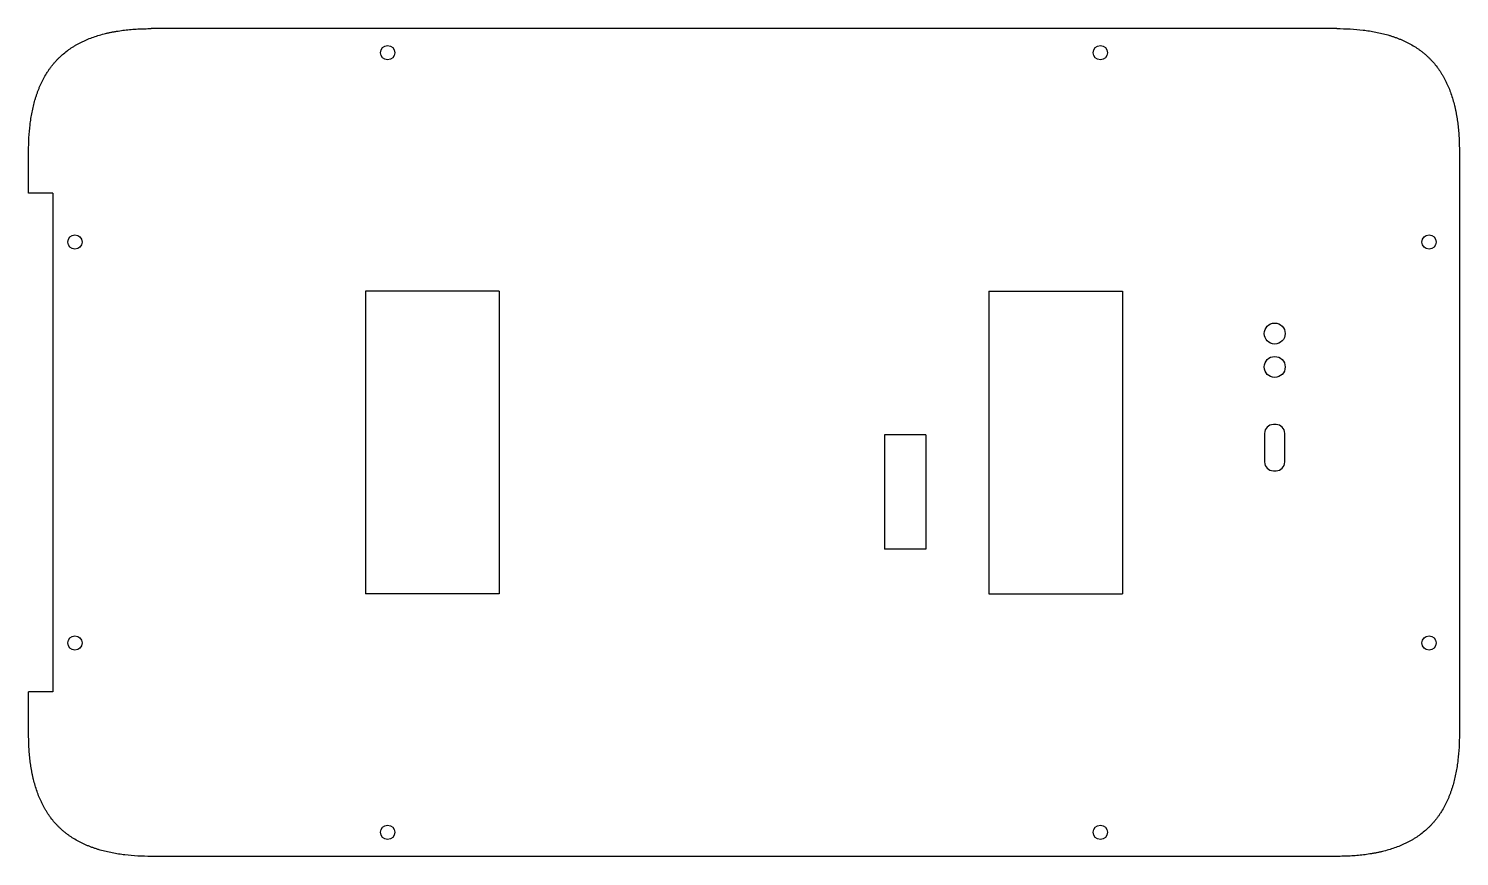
# Model space of a CAD drawing. Extents: x -136 to 186, y -93 to 93.
import ezdxf

# ---------------------------------------------------------------- set-up
doc = ezdxf.new("R2010")
doc.units = 0
doc.header["$MEASUREMENT"] = 0
doc.layers.add('VISIBLE', color=7, linetype='CONTINUOUS')

msp = doc.modelspace()

# ---------------------------------------------------------------- linework, layer by layer
at = {"layer": 'VISIBLE'}
for p, q in [((158.11, 92.9, 22.07), (-108.11, 92.9, 22.07)), ((-135.6, 56, 22.07), (-135.6, 65.41, 22.07)), ((185.6, 65.41, 22.07), (185.6, -65.41, 22.07)), ((-130.16, 56, 22.07), (-135.6, 56, 22.07)), ((-130.16, 56, 22.07), (-130.16, -56, 22.07)), ((-30, 34, 22.07), (-60, 34, 22.07)), ((-60, 34, 22.07), (-60, -34, 22.07)), ((-30, 34, 22.07), (-30, -34, 22.07)), ((80, 34, 22.07), (80, -34, 22.07)), ((80, 34, 22.07), (110, 34, 22.07)), ((110, 34, 22.07), (110, -34, 22.07)), ((144.44, 4.01, 22.07), (143.84, 4.01, 22.07)), ((65.81, 1.72, 22.07), (56.51, 1.72, 22.07)), ((56.51, 1.72, 22.07), (56.51, -23.93, 22.07)), ((65.81, 1.72, 22.07), (65.81, -23.93, 22.07)), ((141.87, 2.04, 22.07), (141.87, -4.36, 22.07)), ((146.41, -4.36, 22.07), (146.41, 2.04, 22.07)), ((143.84, -6.33, 22.07), (144.44, -6.33, 22.07)), ((65.81, -23.93, 22.07), (56.51, -23.93, 22.07)), ((-30, -34, 22.07), (-60, -34, 22.07)), ((80, -34, 22.07), (110, -34, 22.07)), ((-130.16, -56, 22.07), (-135.6, -56, 22.07)), ((-135.6, -65.41, 22.07), (-135.6, -56, 22.07)), ((158.11, -92.9, 22.07), (-108.11, -92.9, 22.07))]:
    msp.add_line(p, q, dxfattribs=at)
for centre, radius in [((-55, 87.5, 22.07), 1.6), ((105, 87.5, 22.07), 1.6), ((-125.2, 45, 22.07), 1.6), ((178.8, 45, 22.07), 1.6), ((144.14, 24.45, 22.07), 2.35), ((144.14, 16.96, 22.07), 2.35), ((-125.2, -45, 22.07), 1.6), ((178.8, -45, 22.07), 1.6), ((-55, -87.5, 22.07), 1.6), ((105, -87.5, 22.07), 1.6)]:
    msp.add_circle(centre, radius, dxfattribs=at)
for centre, start, end in [((143.84, 2.04, 22.07), 90, 180), ((144.44, 2.04, 22.07), 360, 90), ((143.84, -4.36, 22.07), 180, 270), ((144.44, -4.36, 22.07), 270, 360)]:
    msp.add_arc(centre, 1.97, start, end, dxfattribs=at)
for points in [[(-135.6, 65.41, 22.07), (-135.6, 66.42, 22.07), (-135.55, 68.4, 22.07), (-135.35, 70.82, 22.07), (-135.09, 72.72, 22.07), (-134.84, 74.13, 22.07), (-134.54, 75.51, 22.07), (-134.25, 76.64, 22.07), (-133.98, 77.53, 22.07), (-133.76, 78.19, 22.07), (-133.56, 78.73, 22.07), (-133.4, 79.17, 22.07), (-133.27, 79.49, 22.07), (-133.14, 79.81, 22.07), (-132.96, 80.23, 22.07), (-132.72, 80.75, 22.07), (-132.42, 81.35, 22.07), (-132, 82.14, 22.07), (-131.54, 82.91, 22.07), (-131.06, 83.64, 22.07), (-130.67, 84.18, 22.07), (-130.33, 84.61, 22.07), (-130.06, 84.96, 22.07), (-129.84, 85.21, 22.07), (-129.62, 85.46, 22.07), (-129.33, 85.78, 22.07), (-128.95, 86.18, 22.07), (-128.48, 86.63, 22.07), (-127.83, 87.22, 22.07), (-127.16, 87.76, 22.07), (-126.45, 88.28, 22.07), (-125.9, 88.65, 22.07), (-125.43, 88.95, 22.07), (-125.04, 89.18, 22.07), (-124.75, 89.34, 22.07), (-124.45, 89.51, 22.07), (-124.05, 89.72, 22.07), (-123.55, 89.97, 22.07), (-122.93, 90.26, 22.07), (-122.1, 90.62, 22.07), (-121.02, 91.02, 22.07), (-119.7, 91.45, 22.07), (-118.56, 91.75, 22.07), (-117.63, 91.97, 22.07), (-117.05, 92.09, 22.07), (-116.57, 92.18, 22.07), (-116.1, 92.27, 22.07), (-115.5, 92.37, 22.07), (-114.78, 92.48, 22.07), (-113.81, 92.6, 22.07), (-112.59, 92.73, 22.07), (-111.11, 92.83, 22.07), (-109.62, 92.89, 22.07), (-108.62, 92.9, 22.07), (-108.11, 92.9, 22.07)], [(158.11, 92.9, 22.07), (159.12, 92.9, 22.07), (161.1, 92.85, 22.07), (163.52, 92.65, 22.07), (165.42, 92.39, 22.07), (166.83, 92.14, 22.07), (168.21, 91.84, 22.07), (169.34, 91.55, 22.07), (170.23, 91.28, 22.07), (170.89, 91.06, 22.07), (171.43, 90.86, 22.07), (171.87, 90.7, 22.07), (172.19, 90.57, 22.07), (172.51, 90.44, 22.07), (172.93, 90.26, 22.07), (173.45, 90.02, 22.07), (174.05, 89.72, 22.07), (174.84, 89.3, 22.07), (175.61, 88.84, 22.07), (176.34, 88.36, 22.07), (176.88, 87.97, 22.07), (177.31, 87.63, 22.07), (177.66, 87.36, 22.07), (177.91, 87.14, 22.07), (178.16, 86.92, 22.07), (178.48, 86.63, 22.07), (178.88, 86.25, 22.07), (179.33, 85.78, 22.07), (179.92, 85.13, 22.07), (180.46, 84.46, 22.07), (180.98, 83.75, 22.07), (181.35, 83.2, 22.07), (181.65, 82.73, 22.07), (181.88, 82.34, 22.07), (182.04, 82.05, 22.07), (182.21, 81.75, 22.07), (182.42, 81.35, 22.07), (182.67, 80.85, 22.07), (182.96, 80.23, 22.07), (183.32, 79.4, 22.07), (183.72, 78.32, 22.07), (184.15, 77, 22.07), (184.45, 75.86, 22.07), (184.67, 74.93, 22.07), (184.79, 74.35, 22.07), (184.88, 73.87, 22.07), (184.97, 73.4, 22.07), (185.07, 72.8, 22.07), (185.18, 72.08, 22.07), (185.3, 71.11, 22.07), (185.43, 69.89, 22.07), (185.53, 68.41, 22.07), (185.59, 66.92, 22.07), (185.6, 65.92, 22.07), (185.6, 65.41, 22.07)], [(-108.11, -92.9, 22.07), (-109.12, -92.9, 22.07), (-111.1, -92.85, 22.07), (-113.52, -92.65, 22.07), (-115.42, -92.39, 22.07), (-116.83, -92.14, 22.07), (-118.21, -91.84, 22.07), (-119.34, -91.55, 22.07), (-120.23, -91.28, 22.07), (-120.89, -91.06, 22.07), (-121.43, -90.86, 22.07), (-121.87, -90.7, 22.07), (-122.19, -90.57, 22.07), (-122.51, -90.44, 22.07), (-122.93, -90.26, 22.07), (-123.45, -90.02, 22.07), (-124.05, -89.72, 22.07), (-124.84, -89.3, 22.07), (-125.61, -88.84, 22.07), (-126.34, -88.36, 22.07), (-126.88, -87.97, 22.07), (-127.31, -87.63, 22.07), (-127.66, -87.36, 22.07), (-127.91, -87.14, 22.07), (-128.16, -86.92, 22.07), (-128.48, -86.63, 22.07), (-128.88, -86.25, 22.07), (-129.33, -85.78, 22.07), (-129.92, -85.13, 22.07), (-130.46, -84.46, 22.07), (-130.98, -83.75, 22.07), (-131.35, -83.2, 22.07), (-131.65, -82.73, 22.07), (-131.88, -82.34, 22.07), (-132.04, -82.05, 22.07), (-132.21, -81.75, 22.07), (-132.42, -81.35, 22.07), (-132.67, -80.85, 22.07), (-132.96, -80.23, 22.07), (-133.32, -79.4, 22.07), (-133.72, -78.32, 22.07), (-134.15, -77, 22.07), (-134.45, -75.86, 22.07), (-134.67, -74.93, 22.07), (-134.79, -74.35, 22.07), (-134.88, -73.87, 22.07), (-134.97, -73.4, 22.07), (-135.07, -72.8, 22.07), (-135.18, -72.08, 22.07), (-135.3, -71.11, 22.07), (-135.43, -69.89, 22.07), (-135.53, -68.41, 22.07), (-135.59, -66.92, 22.07), (-135.6, -65.92, 22.07), (-135.6, -65.41, 22.07)], [(185.6, -65.41, 22.07), (185.6, -66.42, 22.07), (185.55, -68.4, 22.07), (185.35, -70.82, 22.07), (185.09, -72.72, 22.07), (184.84, -74.13, 22.07), (184.54, -75.51, 22.07), (184.25, -76.64, 22.07), (183.98, -77.53, 22.07), (183.76, -78.19, 22.07), (183.56, -78.73, 22.07), (183.4, -79.17, 22.07), (183.27, -79.49, 22.07), (183.14, -79.81, 22.07), (182.96, -80.23, 22.07), (182.72, -80.75, 22.07), (182.42, -81.35, 22.07), (182, -82.14, 22.07), (181.54, -82.91, 22.07), (181.06, -83.64, 22.07), (180.67, -84.18, 22.07), (180.33, -84.61, 22.07), (180.06, -84.96, 22.07), (179.84, -85.21, 22.07), (179.62, -85.46, 22.07), (179.33, -85.78, 22.07), (178.95, -86.18, 22.07), (178.48, -86.63, 22.07), (177.83, -87.22, 22.07), (177.16, -87.76, 22.07), (176.45, -88.28, 22.07), (175.9, -88.65, 22.07), (175.43, -88.95, 22.07), (175.04, -89.18, 22.07), (174.75, -89.34, 22.07), (174.45, -89.51, 22.07), (174.05, -89.72, 22.07), (173.55, -89.97, 22.07), (172.93, -90.26, 22.07), (172.1, -90.62, 22.07), (171.02, -91.02, 22.07), (169.7, -91.45, 22.07), (168.56, -91.75, 22.07), (167.63, -91.97, 22.07), (167.05, -92.09, 22.07), (166.57, -92.18, 22.07), (166.1, -92.27, 22.07), (165.5, -92.37, 22.07), (164.78, -92.48, 22.07), (163.81, -92.6, 22.07), (162.59, -92.73, 22.07), (161.11, -92.83, 22.07), (159.62, -92.89, 22.07), (158.62, -92.9, 22.07), (158.11, -92.9, 22.07)]]:
    msp.add_open_spline(points, degree=3, knots=[0, 0, 0, 0, 0.00317496, 0.00634993, 0.00793741, 0.00952489, 0.01111237, 0.01269986, 0.0134936, 0.01428734, 0.01508108, 0.01547795, 0.01587482, 0.01627169, 0.01666856, 0.0174623, 0.01825604, 0.01904978, 0.02063727, 0.02143101, 0.02222475, 0.02301849, 0.02341536, 0.02381223, 0.0242091, 0.02460597, 0.02539971, 0.02619345, 0.02698719, 0.02857468, 0.02936842, 0.03016216, 0.0309559, 0.03135277, 0.03174964, 0.03214651, 0.03254338, 0.03333712, 0.03413086, 0.0349246, 0.03651209, 0.03809957, 0.03968705, 0.04048079, 0.04127453, 0.0416714, 0.04206827, 0.04286201, 0.04365576, 0.0444495, 0.04603698, 0.04762446, 0.04921194, 0.05079942, 0.05079942, 0.05079942, 0.05079942], dxfattribs=at)

doc.saveas('drawing.dxf')
